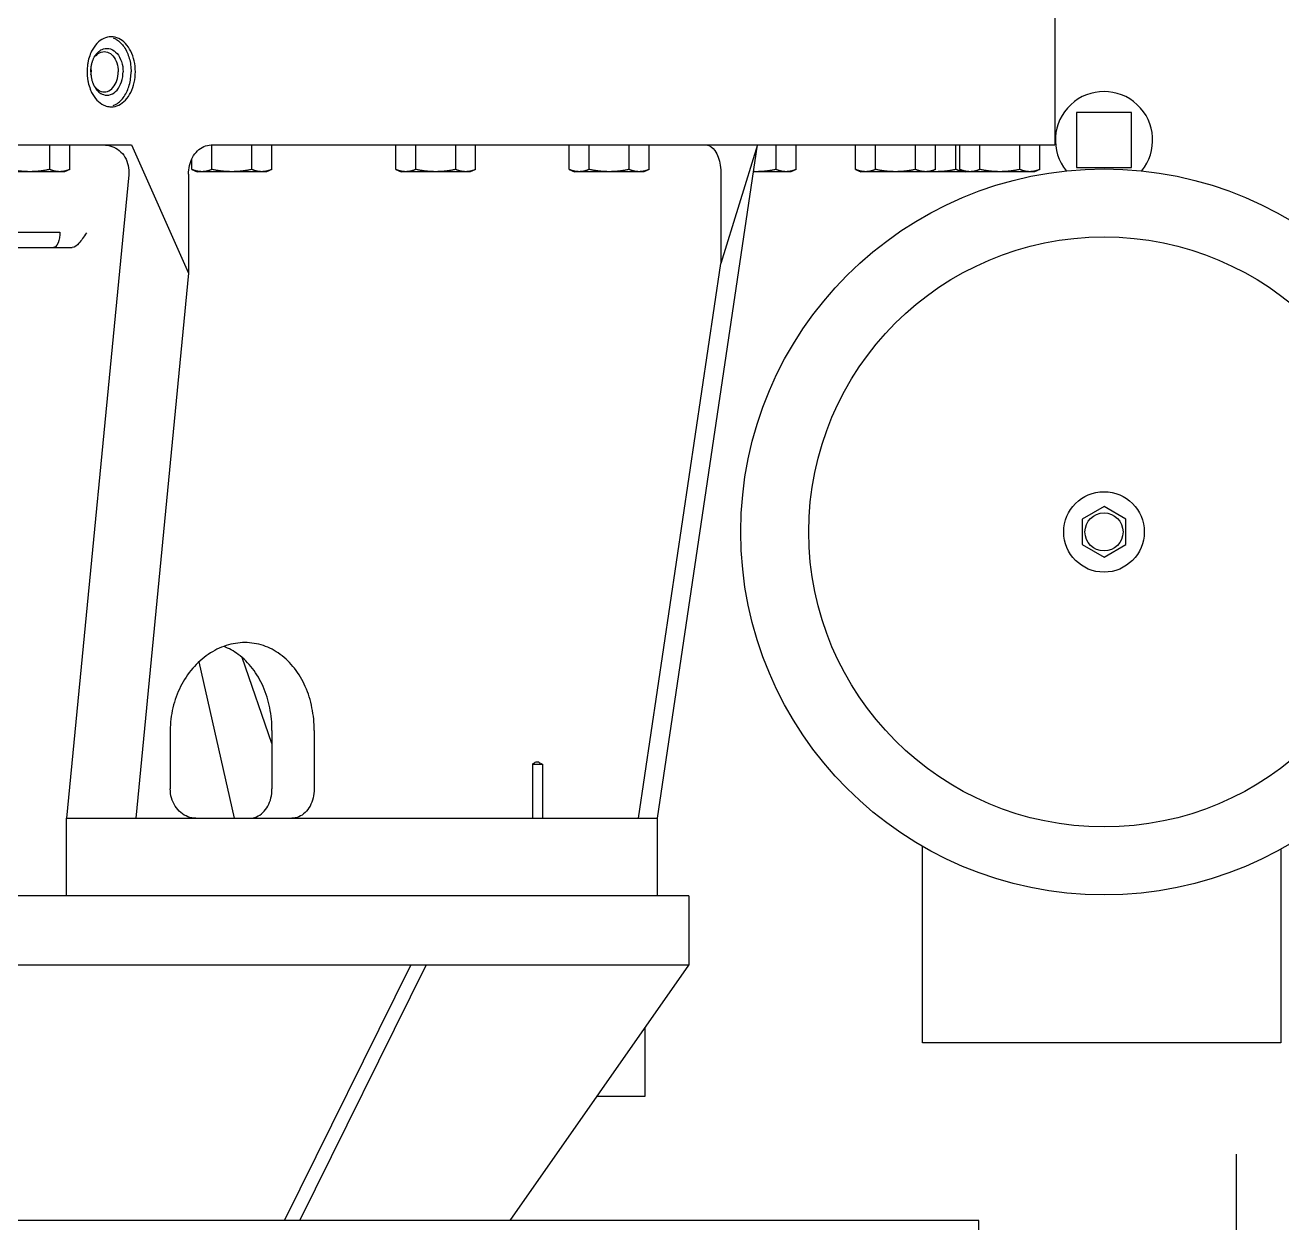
# Model space of a CAD drawing. Extents: x -18489 to 195597, y -1599 to 112111.
# Drawn here: x -16716.6 to -16662.1, y 8096.4 to 8148.3 of the extents above; entities that cross this region are included whole.
import ezdxf

# ---------------------------------------------------------------- set-up
doc = ezdxf.new("R2010")
doc.units = 0
doc.header["$LTSCALE"] = 100
doc.layers.add('188K-SM-03-F10-MECH-EQ-Y2257103$0$Micron CUP L10 CDA EQU$0$M-EQPM-AD', color=5, linetype='Continuous')

# ---------------------------------------------------------------- blocks, each defined once
blk = doc.blocks.new('188K-SM-03-F10-MECH-EQ-Y2257103$0$Micron CUP L10 CDA EQU$0$XCM7Q30CDA-200K$0$xCUP-L40-M03-HVAC-EQ$0$xCUP-L40-M03-HVAC-EQ$0$XCUP-L40-HVAC-EQ$0$C700')
for p, q in [((-637.04, 324.49), (-637.04, 378.52)), ((-525.54, 378.52), (-525.54, 353.13)), ((-525.54, 353.13), (525.54, 353.13)), ((-322.43, 353.13), (-399.87, 242.43)), ((-231.36, 353.13), (-286.12, 242.43)), ((-224.62, 353.13), (-279.39, 242.43)), ((-380.83, 299.36), (-360.05, 299.36)), ((-380.83, 269.65), (-380.83, 299.36)), ((-656.54, 276.17), (-501.17, 276.17)), ((-656.54, 192.02), (-656.54, 276.17)), ((-501.17, 276.17), (-501.17, 190.96)), ((-399.87, 212.47), (-399.87, 242.43)), ((-399.84, 242.43), (-286.1, 242.43)), ((-279.37, 242.43), (-4.76, 242.43)), ((-399.87, 212.47), (399.87, 212.47)), ((-386.25, 212.47), (-130.19, 212.47)), ((-386.25, 212.47), (-386.25, 178.76)), ((-130.19, 212.47), (-130.19, 178.76)), ((-386.25, 178.76), (-429.64, -113.21)), ((-378.03, 178.76), (-413.79, -61.83)), ((-130.19, 178.76), (-386.25, 178.76)), ((-336.41, 155.35), (-336.41, 178.76)), ((-332.11, 155.35), (-332.11, 178.76)), ((-187.56, 110.99), (-202.89, 178.76)), ((-183.04, -57.58), (-160.19, 178.76)), ((-157.15, -100.22), (-130.19, 178.76)), ((-237.56, 140.68), (-237.56, 166.07)), ((-219.24, 140.68), (-219.24, 166.07)), ((-175.16, 140.68), (-175.16, 166.07)), ((-332.11, 155.35), (-336.41, 155.35)), ((-332.78, 154.83), (-332.95, 154.72)), ((-219.24, 146.28), (-206.27, 109.07)), ((-579.83, 65.61), (-589.35, 60.11)), ((-570.31, 60.11), (-579.83, 65.61)), ((-589.35, 60.11), (-589.35, 49.12)), ((-570.31, 49.12), (-570.31, 60.11)), ((-589.35, 49.12), (-579.83, 43.62)), ((-579.83, 43.62), (-570.31, 49.12)), ((-158.41, -113.21), (-183.04, -57.58)), ((-183.04, -100.52), (-183.04, -57.58)), ((-429.64, -113.21), (-413.79, -61.83)), ((-413.79, -100.52), (-413.79, -61.83)), ((-104.73, -68.78), (-132.6, -68.78)), ((-127.33, -75.4), (-127.33, -75.13)), ((127.33, -75.4), (-127.33, -75.4)), ((-567.93, -103.41), (-591.73, -103.41)), ((-591.73, -103.41), (-591.73, -127.21)), ((-567.93, -127.21), (-567.93, -103.41)), ((-552, -102.58), (-549.68, -101.61)), ((-552, -102.58), (-552, -113.21)), ((-549.68, -101.61), (-474.5, -101.61)), ((-543.34, -102.58), (-543.34, -113.21)), ((-526.03, -102.58), (-526.03, -113.21)), ((-517.37, -102.58), (-519.69, -101.61)), ((-517.37, -102.58), (-517.37, -113.21)), ((-515.67, -102.58), (-515.67, -113.21)), ((-506.81, -102.58), (-504.49, -101.61)), ((-506.81, -102.58), (-506.81, -113.21)), ((-498.15, -102.58), (-498.15, -113.21)), ((-480.84, -102.58), (-480.84, -113.21)), ((-472.18, -102.58), (-474.5, -101.61)), ((-472.18, -102.58), (-472.18, -113.21)), ((-446.38, -102.58), (-444.06, -101.61)), ((-446.38, -102.58), (-446.38, -113.21)), ((-444.06, -101.61), (-427.92, -101.61)), ((-437.72, -102.58), (-437.72, -113.21)), ((-382.66, -102.58), (-380.34, -101.61)), ((-382.66, -102.58), (-382.66, -113.21)), ((-380.34, -101.61), (-350.35, -101.61)), ((-374, -102.58), (-374, -113.21)), ((-356.69, -102.58), (-356.69, -113.21)), ((-348.03, -102.58), (-350.35, -101.61)), ((-348.03, -102.58), (-348.03, -113.21)), ((-307.5, -102.58), (-305.19, -101.61)), ((-307.5, -102.58), (-307.5, -113.21)), ((-305.19, -101.61), (-275.2, -101.61)), ((-298.85, -102.58), (-298.85, -113.21)), ((-281.54, -102.58), (-281.54, -113.21)), ((-272.88, -102.58), (-275.2, -101.61)), ((-272.88, -102.58), (-272.88, -113.21)), ((-219.15, -102.58), (-216.83, -101.61)), ((-219.15, -102.58), (-219.15, -113.21)), ((-216.83, -101.61), (-186.85, -101.61)), ((-210.5, -102.58), (-210.5, -113.21)), ((-193.18, -102.58), (-193.18, -113.21)), ((-184.53, -102.58), (-186.85, -101.61)), ((-184.53, -102.58), (-184.53, -107.19)), ((-131.56, -102.58), (-129.24, -101.61)), ((-131.56, -102.58), (-131.56, -113.21)), ((-129.24, -101.61), (-99.26, -101.61)), ((-122.91, -102.58), (-122.91, -113.21)), ((-192.89, -113.21), (-558.58, -113.21)), ((-558.58, -219.44), (-558.58, -113.21)), ((158.41, -113.21), (-158.41, -113.21)), ((-591.73, -127.21), (-567.93, -127.21))]:
    blk.add_line(p, q)
blk.add_lwpolyline([(-335.88, 154.97), (-335.94, 155.01), (-335.99, 155.06), (-336.05, 155.1), (-336.1, 155.14), (-336.16, 155.18), (-336.22, 155.22), (-336.29, 155.26), (-336.35, 155.31), (-336.41, 155.35)])
for radius in [157.41, 127.94, 17.45, 8.25]:
    blk.add_circle((-579.83, 54.61), radius)
blk.add_arc((-579.83, -115.31), 21.07, 140.4827, 39.5173)
for points, knots in [([(-286.1, 242.47), (-284.98, 242.45), (-282.74, 242.42), (-280.49, 242.45), (-279.37, 242.47)], [0, 0, 0, 0, 3.3463, 6.732665, 6.732665, 6.732665, 6.732665]), ([(-237.56, 166.07), (-237.56, 167.38), (-237.25, 169.97), (-235.91, 173.53), (-233.77, 176.41), (-230.98, 178.31), (-228.83, 178.76), (-227.8, 178.76)], [0, 0, 0, 0, 3.942408, 7.752169, 11.273518, 14.547596, 17.653674, 17.653674, 17.653674, 17.653674]), ([(-209.55, 178.76), (-210.58, 178.76), (-212.72, 178.31), (-215.48, 176.4), (-217.61, 173.52), (-218.94, 169.97), (-219.24, 167.38), (-219.24, 166.07)], [0, 0, 0, 0, 3.090599, 6.350987, 9.863622, 13.669485, 17.610214, 17.610214, 17.610214, 17.610214]), ([(-186.2, 178.76), (-185.06, 178.76), (-182.7, 178.32), (-179.57, 176.44), (-177.1, 173.58), (-175.52, 170.01), (-175.16, 167.38), (-175.16, 166.07)], [0, 0, 0, 0, 3.442113, 7.023038, 10.737863, 14.61926, 18.570324, 18.570324, 18.570324, 18.570324]), ([(-333.71, 154.34), (-334.11, 154.21), (-334.97, 154.19), (-335.32, 154.87), (-335.41, 155.14)], [0, 0, 0, 0, 1.247475, 2.079965, 2.079965, 2.079965, 2.079965]), ([(-237.56, 140.68), (-237.56, 137.38), (-236.92, 130.85), (-234.06, 121.65), (-229.42, 113.65), (-223.18, 107.43), (-215.69, 103.48), (-210.21, 102.59), (-207.51, 102.59)], [0, 0, 0, 0, 9.888029, 19.522158, 28.704389, 37.363808, 45.606995, 53.694774, 53.694774, 53.694774, 53.694774]), ([(-219.24, 140.68), (-219.24, 137.4), (-218.61, 130.88), (-215.79, 121.69), (-211.18, 113.68), (-205.23, 107.7), (-200.55, 105.11), (-198.32, 104.26)], [0, 0, 0, 0, 9.841659, 19.485597, 28.65454, 37.291837, 44.462049, 44.462049, 44.462049, 44.462049]), ([(-207.51, 102.59), (-204.77, 102.59), (-199.11, 103.52), (-191.28, 107.44), (-184.49, 113.6), (-179.24, 121.56), (-175.92, 130.79), (-175.16, 137.38), (-175.16, 140.68)], [0, 0, 0, 0, 8.239363, 16.858144, 25.938619, 35.428096, 45.197746, 55.102292, 55.102292, 55.102292, 55.102292]), ([(-138.8, -75.13), (-138.25, -74.29), (-137.22, -72.71), (-135.47, -70.38), (-133.75, -68.78), (-132.6, -68.78)], [0, 0, 0, 0, 3.00541, 5.58542, 9.041145, 9.041145, 9.041145, 9.041145]), ([(-127.27, -73.91), (-127.21, -73.2), (-126.88, -71.41), (-125.81, -68.78), (-124.53, -68.78)], [0, 0, 0, 0, 2.119439, 5.966227, 5.966227, 5.966227, 5.966227]), ([(-552, -102.58), (-551.88, -102.53), (-551.65, -102.44), (-551.31, -102.31), (-550.97, -102.19), (-550.64, -102.08), (-550.31, -101.99), (-549.98, -101.9), (-549.65, -101.83), (-549.32, -101.76), (-548.99, -101.71), (-548.66, -101.67), (-548.33, -101.64), (-548, -101.62), (-547.78, -101.61), (-547.67, -101.61)], [0, 0, 0, 0, 0.373871, 0.7385, 1.09539, 1.445899, 1.791187, 2.132285, 2.470092, 2.805371, 3.138764, 3.470805, 3.801927, 4.132484, 4.462773, 4.462773, 4.462773, 4.462773]), ([(-547.67, -101.61), (-547.56, -101.61), (-547.34, -101.62), (-547.01, -101.64), (-546.68, -101.67), (-546.35, -101.71), (-546.02, -101.76), (-545.69, -101.83), (-545.36, -101.9), (-545.03, -101.99), (-544.7, -102.08), (-544.36, -102.19), (-544.03, -102.31), (-543.68, -102.44), (-543.46, -102.53), (-543.34, -102.58)], [0, 0, 0, 0, 0.330296, 0.66086, 0.991988, 1.324035, 1.657432, 1.992713, 2.330519, 2.671611, 3.016891, 3.367389, 3.724274, 4.088898, 4.462773, 4.462773, 4.462773, 4.462773]), ([(-543.34, -102.58), (-543.11, -102.53), (-542.65, -102.44), (-541.97, -102.31), (-541.29, -102.19), (-540.62, -102.08), (-539.96, -101.99), (-539.3, -101.9), (-538.64, -101.83), (-537.98, -101.76), (-537.32, -101.71), (-536.66, -101.67), (-536.01, -101.64), (-535.35, -101.62), (-534.9, -101.61), (-534.68, -101.61)], [0, 0, 0, 0, 0.707744, 1.402415, 2.086664, 2.762875, 3.433051, 4.098922, 4.761941, 5.423249, 6.0837, 6.743873, 7.404091, 8.064468, 8.724964, 8.724964, 8.724964, 8.724964]), ([(-534.68, -101.61), (-534.46, -101.61), (-534.02, -101.62), (-533.36, -101.64), (-532.7, -101.67), (-532.05, -101.71), (-531.39, -101.76), (-530.73, -101.83), (-530.07, -101.9), (-529.41, -101.99), (-528.74, -102.08), (-528.08, -102.19), (-527.4, -102.31), (-526.72, -102.44), (-526.26, -102.53), (-526.03, -102.58)], [0, 0, 0, 0, 0.66051, 1.3209, 1.981131, 2.641315, 3.301773, 3.963084, 4.626102, 5.291963, 5.96212, 6.638309, 7.322549, 8.017213, 8.724964, 8.724964, 8.724964, 8.724964]), ([(-526.03, -102.58), (-525.91, -102.53), (-525.68, -102.44), (-525.34, -102.31), (-525.01, -102.19), (-524.67, -102.08), (-524.34, -101.99), (-524.01, -101.9), (-523.68, -101.83), (-523.35, -101.76), (-523.02, -101.71), (-522.69, -101.67), (-522.36, -101.64), (-522.03, -101.62), (-521.81, -101.61), (-521.7, -101.61)], [0, 0, 0, 0, 0.373871, 0.7385, 1.09539, 1.445899, 1.791187, 2.132285, 2.470092, 2.805371, 3.138764, 3.470805, 3.801927, 4.132484, 4.462773, 4.462773, 4.462773, 4.462773]), ([(-521.7, -101.61), (-521.59, -101.61), (-521.37, -101.62), (-521.04, -101.64), (-520.71, -101.67), (-520.38, -101.71), (-520.05, -101.76), (-519.72, -101.83), (-519.39, -101.9), (-519.06, -101.99), (-518.73, -102.08), (-518.39, -102.19), (-518.06, -102.31), (-517.72, -102.44), (-517.49, -102.53), (-517.37, -102.58)], [0, 0, 0, 0, 0.330296, 0.66086, 0.991988, 1.324035, 1.657432, 1.992713, 2.330519, 2.671611, 3.016891, 3.367389, 3.724274, 4.088898, 4.462773, 4.462773, 4.462773, 4.462773]), ([(-519.68, -101.62), (-519.67, -101.62), (-519.56, -101.62), (-519.33, -101.64), (-519, -101.67), (-518.68, -101.71), (-518.35, -101.76), (-518.02, -101.83), (-517.69, -101.9), (-517.36, -101.99), (-517.02, -102.08), (-516.69, -102.19), (-516.35, -102.31), (-516.01, -102.44), (-515.78, -102.53), (-515.67, -102.58)], [0, 0, 0, 0, 0.012367, 0.342931, 0.674059, 1.006106, 1.339503, 1.674783, 2.01259, 2.353682, 2.698962, 3.04946, 3.406345, 3.770969, 4.144844, 4.144844, 4.144844, 4.144844]), ([(-515.67, -102.58), (-515.44, -102.53), (-514.98, -102.44), (-514.29, -102.31), (-513.62, -102.19), (-512.95, -102.08), (-512.29, -101.99), (-511.63, -101.9), (-510.97, -101.83), (-510.31, -101.76), (-509.65, -101.71), (-508.99, -101.67), (-508.33, -101.64), (-507.67, -101.62), (-507.23, -101.61), (-507.01, -101.61)], [0, 0, 0, 0, 0.707744, 1.402415, 2.086664, 2.762875, 3.433051, 4.098922, 4.761941, 5.423249, 6.0837, 6.743873, 7.404091, 8.064468, 8.724964, 8.724964, 8.724964, 8.724964]), ([(-507.01, -101.61), (-506.79, -101.61), (-506.35, -101.62), (-505.69, -101.64), (-505.13, -101.66), (-504.79, -101.68), (-504.67, -101.69)], [0, 0, 0, 0, 0.66051, 1.3209, 1.981131, 2.344198, 2.344198, 2.344198, 2.344198]), ([(-506.81, -102.58), (-506.69, -102.53), (-506.46, -102.44), (-506.12, -102.31), (-505.78, -102.19), (-505.45, -102.08), (-505.12, -101.99), (-504.79, -101.9), (-504.46, -101.83), (-504.13, -101.76), (-503.8, -101.71), (-503.47, -101.67), (-503.14, -101.64), (-502.81, -101.62), (-502.59, -101.61), (-502.48, -101.61)], [0, 0, 0, 0, 0.373871, 0.7385, 1.09539, 1.445899, 1.791187, 2.132285, 2.470092, 2.805371, 3.138764, 3.470805, 3.801927, 4.132484, 4.462773, 4.462773, 4.462773, 4.462773]), ([(-502.48, -101.61), (-502.37, -101.61), (-502.15, -101.62), (-501.82, -101.64), (-501.49, -101.67), (-501.16, -101.71), (-500.83, -101.76), (-500.5, -101.83), (-500.17, -101.9), (-499.84, -101.99), (-499.51, -102.08), (-499.17, -102.19), (-498.83, -102.31), (-498.49, -102.44), (-498.26, -102.53), (-498.15, -102.58)], [0, 0, 0, 0, 0.330296, 0.66086, 0.991988, 1.324035, 1.657432, 1.992713, 2.330519, 2.671611, 3.016891, 3.367389, 3.724274, 4.088898, 4.462773, 4.462773, 4.462773, 4.462773]), ([(-498.15, -102.58), (-497.92, -102.53), (-497.46, -102.44), (-496.78, -102.31), (-496.1, -102.19), (-495.43, -102.08), (-494.77, -101.99), (-494.11, -101.9), (-493.45, -101.83), (-492.79, -101.76), (-492.13, -101.71), (-491.47, -101.67), (-490.81, -101.64), (-490.15, -101.62), (-489.71, -101.61), (-489.49, -101.61)], [0, 0, 0, 0, 0.707744, 1.402415, 2.086664, 2.762875, 3.433051, 4.098922, 4.761941, 5.423249, 6.0837, 6.743873, 7.404091, 8.064468, 8.724964, 8.724964, 8.724964, 8.724964]), ([(-489.49, -101.61), (-489.27, -101.61), (-488.83, -101.62), (-488.17, -101.64), (-487.51, -101.67), (-486.85, -101.71), (-486.19, -101.76), (-485.54, -101.83), (-484.88, -101.9), (-484.22, -101.99), (-483.55, -102.08), (-482.88, -102.19), (-482.21, -102.31), (-481.53, -102.44), (-481.07, -102.53), (-480.84, -102.58)], [0, 0, 0, 0, 0.66051, 1.3209, 1.981131, 2.641315, 3.301773, 3.963084, 4.626102, 5.291963, 5.96212, 6.638309, 7.322549, 8.017213, 8.724964, 8.724964, 8.724964, 8.724964]), ([(-480.84, -102.58), (-480.72, -102.53), (-480.49, -102.44), (-480.15, -102.31), (-479.81, -102.19), (-479.48, -102.08), (-479.15, -101.99), (-478.82, -101.9), (-478.49, -101.83), (-478.16, -101.76), (-477.83, -101.71), (-477.5, -101.67), (-477.17, -101.64), (-476.84, -101.62), (-476.62, -101.61), (-476.51, -101.61)], [0, 0, 0, 0, 0.373871, 0.7385, 1.09539, 1.445899, 1.791187, 2.132285, 2.470092, 2.805371, 3.138764, 3.470805, 3.801927, 4.132484, 4.462773, 4.462773, 4.462773, 4.462773]), ([(-476.51, -101.61), (-476.4, -101.61), (-476.18, -101.62), (-475.85, -101.64), (-475.52, -101.67), (-475.19, -101.71), (-474.86, -101.76), (-474.53, -101.83), (-474.2, -101.9), (-473.87, -101.99), (-473.54, -102.08), (-473.2, -102.19), (-472.87, -102.31), (-472.52, -102.44), (-472.3, -102.53), (-472.18, -102.58)], [0, 0, 0, 0, 0.330296, 0.66086, 0.991988, 1.324035, 1.657432, 1.992713, 2.330519, 2.671611, 3.016891, 3.367389, 3.724274, 4.088898, 4.462773, 4.462773, 4.462773, 4.462773]), ([(-446.38, -102.58), (-446.27, -102.53), (-446.04, -102.44), (-445.7, -102.31), (-445.36, -102.19), (-445.02, -102.08), (-444.69, -101.99), (-444.36, -101.9), (-444.03, -101.83), (-443.7, -101.76), (-443.37, -101.71), (-443.04, -101.67), (-442.71, -101.64), (-442.38, -101.62), (-442.16, -101.61), (-442.05, -101.61)], [0, 0, 0, 0, 0.373871, 0.7385, 1.09539, 1.445899, 1.791187, 2.132285, 2.470092, 2.805371, 3.138764, 3.470805, 3.801927, 4.132484, 4.462773, 4.462773, 4.462773, 4.462773]), ([(-442.05, -101.61), (-441.94, -101.61), (-441.72, -101.62), (-441.39, -101.64), (-441.06, -101.67), (-440.73, -101.71), (-440.4, -101.76), (-440.07, -101.83), (-439.74, -101.9), (-439.41, -101.99), (-439.08, -102.08), (-438.75, -102.19), (-438.41, -102.31), (-438.07, -102.44), (-437.84, -102.53), (-437.72, -102.58)], [0, 0, 0, 0, 0.330296, 0.66086, 0.991988, 1.324035, 1.657432, 1.992713, 2.330519, 2.671611, 3.016891, 3.367389, 3.724274, 4.088898, 4.462773, 4.462773, 4.462773, 4.462773]), ([(-437.72, -102.58), (-437.49, -102.53), (-437.03, -102.44), (-436.35, -102.31), (-435.68, -102.19), (-435.01, -102.08), (-434.34, -101.99), (-433.68, -101.9), (-433.02, -101.83), (-432.37, -101.76), (-431.71, -101.71), (-431.05, -101.67), (-430.39, -101.64), (-429.73, -101.62), (-429.29, -101.61), (-429.07, -101.61)], [0, 0, 0, 0, 0.707744, 1.402415, 2.086664, 2.762875, 3.433051, 4.098922, 4.761941, 5.423249, 6.0837, 6.743873, 7.404091, 8.064468, 8.724964, 8.724964, 8.724964, 8.724964]), ([(-429.07, -101.61), (-428.85, -101.61), (-428.46, -101.62), (-428.08, -101.63), (-427.92, -101.63)], [0, 0, 0, 0, 0.66051, 1.150264, 1.150264, 1.150264, 1.150264]), ([(-407.45, -113.21), (-408.94, -113.21), (-411.24, -111.2), (-412.74, -107.82), (-413.61, -104.32), (-413.79, -101.81), (-413.79, -100.52)], [0, 0, 0, 0, 4.4849, 7.625982, 11.289316, 15.168417, 15.168417, 15.168417, 15.168417]), ([(-382.66, -102.58), (-382.54, -102.53), (-382.31, -102.44), (-381.97, -102.31), (-381.63, -102.19), (-381.3, -102.08), (-380.97, -101.99), (-380.64, -101.9), (-380.31, -101.83), (-379.98, -101.76), (-379.65, -101.71), (-379.32, -101.67), (-378.99, -101.64), (-378.66, -101.62), (-378.44, -101.61), (-378.33, -101.61)], [0, 0, 0, 0, 0.373871, 0.7385, 1.09539, 1.445899, 1.791187, 2.132285, 2.470092, 2.805371, 3.138764, 3.470805, 3.801927, 4.132484, 4.462773, 4.462773, 4.462773, 4.462773]), ([(-378.33, -101.61), (-378.22, -101.61), (-378, -101.62), (-377.67, -101.64), (-377.34, -101.67), (-377.01, -101.71), (-376.68, -101.76), (-376.35, -101.83), (-376.02, -101.9), (-375.69, -101.99), (-375.36, -102.08), (-375.02, -102.19), (-374.68, -102.31), (-374.34, -102.44), (-374.11, -102.53), (-374, -102.58)], [0, 0, 0, 0, 0.330296, 0.66086, 0.991988, 1.324035, 1.657432, 1.992713, 2.330519, 2.671611, 3.016891, 3.367389, 3.724274, 4.088898, 4.462773, 4.462773, 4.462773, 4.462773]), ([(-374, -102.58), (-373.77, -102.53), (-373.31, -102.44), (-372.63, -102.31), (-371.95, -102.19), (-371.28, -102.08), (-370.62, -101.99), (-369.96, -101.9), (-369.3, -101.83), (-368.64, -101.76), (-367.98, -101.71), (-367.32, -101.67), (-366.66, -101.64), (-366, -101.62), (-365.56, -101.61), (-365.34, -101.61)], [0, 0, 0, 0, 0.707744, 1.402415, 2.086664, 2.762875, 3.433051, 4.098922, 4.761941, 5.423249, 6.0837, 6.743873, 7.404091, 8.064468, 8.724964, 8.724964, 8.724964, 8.724964]), ([(-365.34, -101.61), (-365.12, -101.61), (-364.68, -101.62), (-364.02, -101.64), (-363.36, -101.67), (-362.7, -101.71), (-362.04, -101.76), (-361.39, -101.83), (-360.73, -101.9), (-360.07, -101.99), (-359.4, -102.08), (-358.73, -102.19), (-358.06, -102.31), (-357.38, -102.44), (-356.92, -102.53), (-356.69, -102.58)], [0, 0, 0, 0, 0.66051, 1.3209, 1.981131, 2.641315, 3.301773, 3.963084, 4.626102, 5.291963, 5.96212, 6.638309, 7.322549, 8.017213, 8.724964, 8.724964, 8.724964, 8.724964]), ([(-356.69, -102.58), (-356.57, -102.53), (-356.34, -102.44), (-356, -102.31), (-355.66, -102.19), (-355.33, -102.08), (-355, -101.99), (-354.67, -101.9), (-354.34, -101.83), (-354.01, -101.76), (-353.68, -101.71), (-353.35, -101.67), (-353.02, -101.64), (-352.69, -101.62), (-352.47, -101.61), (-352.36, -101.61)], [0, 0, 0, 0, 0.373871, 0.7385, 1.09539, 1.445899, 1.791187, 2.132285, 2.470092, 2.805371, 3.138764, 3.470805, 3.801927, 4.132484, 4.462773, 4.462773, 4.462773, 4.462773]), ([(-352.36, -101.61), (-352.25, -101.61), (-352.03, -101.62), (-351.7, -101.64), (-351.37, -101.67), (-351.04, -101.71), (-350.71, -101.76), (-350.38, -101.83), (-350.05, -101.9), (-349.72, -101.99), (-349.39, -102.08), (-349.05, -102.19), (-348.72, -102.31), (-348.37, -102.44), (-348.14, -102.53), (-348.03, -102.58)], [0, 0, 0, 0, 0.330296, 0.66086, 0.991988, 1.324035, 1.657432, 1.992713, 2.330519, 2.671611, 3.016891, 3.367389, 3.724274, 4.088898, 4.462773, 4.462773, 4.462773, 4.462773]), ([(-307.5, -102.58), (-307.39, -102.53), (-307.16, -102.44), (-306.82, -102.31), (-306.48, -102.19), (-306.15, -102.08), (-305.82, -101.99), (-305.49, -101.9), (-305.16, -101.83), (-304.83, -101.76), (-304.5, -101.71), (-304.17, -101.67), (-303.84, -101.64), (-303.51, -101.62), (-303.29, -101.61), (-303.18, -101.61)], [0, 0, 0, 0, 0.373871, 0.7385, 1.09539, 1.445899, 1.791187, 2.132285, 2.470092, 2.805371, 3.138764, 3.470805, 3.801927, 4.132484, 4.462773, 4.462773, 4.462773, 4.462773]), ([(-303.18, -101.61), (-303.07, -101.61), (-302.85, -101.62), (-302.52, -101.64), (-302.19, -101.67), (-301.86, -101.71), (-301.53, -101.76), (-301.2, -101.83), (-300.87, -101.9), (-300.54, -101.99), (-300.21, -102.08), (-299.87, -102.19), (-299.53, -102.31), (-299.19, -102.44), (-298.96, -102.53), (-298.85, -102.58)], [0, 0, 0, 0, 0.330296, 0.66086, 0.991988, 1.324035, 1.657432, 1.992713, 2.330519, 2.671611, 3.016891, 3.367389, 3.724274, 4.088898, 4.462773, 4.462773, 4.462773, 4.462773]), ([(-298.85, -102.58), (-298.62, -102.53), (-298.16, -102.44), (-297.48, -102.31), (-296.8, -102.19), (-296.13, -102.08), (-295.47, -101.99), (-294.81, -101.9), (-294.15, -101.83), (-293.49, -101.76), (-292.83, -101.71), (-292.17, -101.67), (-291.51, -101.64), (-290.85, -101.62), (-290.41, -101.61), (-290.19, -101.61)], [0, 0, 0, 0, 0.707744, 1.402415, 2.086664, 2.762875, 3.433051, 4.098922, 4.761941, 5.423249, 6.0837, 6.743873, 7.404091, 8.064468, 8.724964, 8.724964, 8.724964, 8.724964]), ([(-290.19, -101.61), (-289.97, -101.61), (-289.53, -101.62), (-288.87, -101.64), (-288.21, -101.67), (-287.55, -101.71), (-286.89, -101.76), (-286.24, -101.83), (-285.58, -101.9), (-284.92, -101.99), (-284.25, -102.08), (-283.58, -102.19), (-282.91, -102.31), (-282.23, -102.44), (-281.77, -102.53), (-281.54, -102.58)], [0, 0, 0, 0, 0.66051, 1.3209, 1.981131, 2.641315, 3.301773, 3.963084, 4.626102, 5.291963, 5.96212, 6.638309, 7.322549, 8.017213, 8.724964, 8.724964, 8.724964, 8.724964]), ([(-281.54, -102.58), (-281.42, -102.53), (-281.19, -102.44), (-280.85, -102.31), (-280.51, -102.19), (-280.18, -102.08), (-279.85, -101.99), (-279.52, -101.9), (-279.19, -101.83), (-278.86, -101.76), (-278.53, -101.71), (-278.2, -101.67), (-277.87, -101.64), (-277.54, -101.62), (-277.32, -101.61), (-277.21, -101.61)], [0, 0, 0, 0, 0.373871, 0.7385, 1.09539, 1.445899, 1.791187, 2.132285, 2.470092, 2.805371, 3.138764, 3.470805, 3.801927, 4.132484, 4.462773, 4.462773, 4.462773, 4.462773]), ([(-277.21, -101.61), (-277.1, -101.61), (-276.88, -101.62), (-276.55, -101.64), (-276.22, -101.67), (-275.89, -101.71), (-275.56, -101.76), (-275.23, -101.83), (-274.9, -101.9), (-274.57, -101.99), (-274.24, -102.08), (-273.9, -102.19), (-273.56, -102.31), (-273.22, -102.44), (-272.99, -102.53), (-272.88, -102.58)], [0, 0, 0, 0, 0.330296, 0.66086, 0.991988, 1.324035, 1.657432, 1.992713, 2.330519, 2.671611, 3.016891, 3.367389, 3.724274, 4.088898, 4.462773, 4.462773, 4.462773, 4.462773]), ([(-219.15, -102.58), (-219.04, -102.53), (-218.81, -102.44), (-218.47, -102.31), (-218.13, -102.19), (-217.8, -102.08), (-217.46, -101.99), (-217.13, -101.9), (-216.8, -101.83), (-216.47, -101.76), (-216.14, -101.71), (-215.81, -101.67), (-215.48, -101.64), (-215.15, -101.62), (-214.93, -101.61), (-214.82, -101.61)], [0, 0, 0, 0, 0.373871, 0.7385, 1.09539, 1.445899, 1.791187, 2.132285, 2.470092, 2.805371, 3.138764, 3.470805, 3.801927, 4.132484, 4.462773, 4.462773, 4.462773, 4.462773]), ([(-214.82, -101.61), (-214.71, -101.61), (-214.49, -101.62), (-214.16, -101.64), (-213.83, -101.67), (-213.5, -101.71), (-213.17, -101.76), (-212.85, -101.83), (-212.52, -101.9), (-212.19, -101.99), (-211.85, -102.08), (-211.52, -102.19), (-211.18, -102.31), (-210.84, -102.44), (-210.61, -102.53), (-210.5, -102.58)], [0, 0, 0, 0, 0.330296, 0.66086, 0.991988, 1.324035, 1.657432, 1.992713, 2.330519, 2.671611, 3.016891, 3.367389, 3.724274, 4.088898, 4.462773, 4.462773, 4.462773, 4.462773]), ([(-210.5, -102.58), (-210.26, -102.53), (-209.81, -102.44), (-209.12, -102.31), (-208.45, -102.19), (-207.78, -102.08), (-207.12, -101.99), (-206.46, -101.9), (-205.8, -101.83), (-205.14, -101.76), (-204.48, -101.71), (-203.82, -101.67), (-203.16, -101.64), (-202.5, -101.62), (-202.06, -101.61), (-201.84, -101.61)], [0, 0, 0, 0, 0.707744, 1.402415, 2.086664, 2.762875, 3.433051, 4.098922, 4.761941, 5.423249, 6.0837, 6.743873, 7.404091, 8.064468, 8.724964, 8.724964, 8.724964, 8.724964]), ([(-201.84, -101.61), (-201.62, -101.61), (-201.18, -101.62), (-200.52, -101.64), (-199.86, -101.67), (-199.2, -101.71), (-198.54, -101.76), (-197.88, -101.83), (-197.22, -101.9), (-196.56, -101.99), (-195.9, -102.08), (-195.23, -102.19), (-194.56, -102.31), (-193.87, -102.44), (-193.41, -102.53), (-193.18, -102.58)], [0, 0, 0, 0, 0.66051, 1.3209, 1.981131, 2.641315, 3.301773, 3.963084, 4.626102, 5.291963, 5.96212, 6.638309, 7.322549, 8.017213, 8.724964, 8.724964, 8.724964, 8.724964]), ([(-193.18, -102.58), (-193.07, -102.53), (-192.84, -102.44), (-192.5, -102.31), (-192.16, -102.19), (-191.83, -102.08), (-191.49, -101.99), (-191.16, -101.9), (-190.83, -101.83), (-190.5, -101.76), (-190.18, -101.71), (-189.85, -101.67), (-189.52, -101.64), (-189.19, -101.62), (-188.97, -101.61), (-188.86, -101.61)], [0, 0, 0, 0, 0.373871, 0.7385, 1.09539, 1.445899, 1.791187, 2.132285, 2.470092, 2.805371, 3.138764, 3.470805, 3.801927, 4.132484, 4.462773, 4.462773, 4.462773, 4.462773]), ([(-183.04, -100.52), (-183.04, -101.77), (-183.33, -104.3), (-184.63, -107.81), (-186.77, -110.73), (-189.59, -112.72), (-191.81, -113.21), (-192.89, -113.21)], [0, 0, 0, 0, 3.772247, 7.545701, 11.108672, 14.473456, 17.703705, 17.703705, 17.703705, 17.703705]), ([(-188.86, -101.61), (-188.74, -101.61), (-188.52, -101.62), (-188.19, -101.64), (-187.86, -101.67), (-187.53, -101.71), (-187.21, -101.76), (-186.88, -101.83), (-186.55, -101.9), (-186.22, -101.99), (-185.88, -102.08), (-185.55, -102.19), (-185.21, -102.31), (-184.87, -102.44), (-184.64, -102.53), (-184.53, -102.58)], [0, 0, 0, 0, 0.330296, 0.66086, 0.991988, 1.324035, 1.657432, 1.992713, 2.330519, 2.671611, 3.016891, 3.367389, 3.724274, 4.088898, 4.462773, 4.462773, 4.462773, 4.462773]), ([(-146.12, -113.21), (-147.37, -113.21), (-149.87, -112.8), (-153.2, -110.94), (-155.72, -107.99), (-157.15, -104.27), (-157.29, -101.56), (-157.15, -100.22)], [0, 0, 0, 0, 3.722534, 7.449284, 11.2085, 15.133821, 19.197059, 19.197059, 19.197059, 19.197059]), ([(-131.56, -102.58), (-131.45, -102.53), (-131.22, -102.44), (-130.88, -102.31), (-130.54, -102.19), (-130.2, -102.08), (-129.87, -101.99), (-129.54, -101.9), (-129.21, -101.83), (-128.88, -101.76), (-128.55, -101.71), (-128.22, -101.67), (-127.89, -101.64), (-127.56, -101.62), (-127.34, -101.61), (-127.23, -101.61)], [0, 0, 0, 0, 0.373871, 0.7385, 1.09539, 1.445899, 1.791187, 2.132285, 2.470092, 2.805371, 3.138764, 3.470805, 3.801927, 4.132484, 4.462773, 4.462773, 4.462773, 4.462773]), ([(-127.23, -101.61), (-127.12, -101.61), (-126.9, -101.62), (-126.57, -101.64), (-126.24, -101.67), (-125.91, -101.71), (-125.58, -101.76), (-125.25, -101.83), (-124.92, -101.9), (-124.59, -101.99), (-124.26, -102.08), (-123.93, -102.19), (-123.59, -102.31), (-123.25, -102.44), (-123.02, -102.53), (-122.91, -102.58)], [0, 0, 0, 0, 0.330296, 0.66086, 0.991988, 1.324035, 1.657432, 1.992713, 2.330519, 2.671611, 3.016891, 3.367389, 3.724274, 4.088898, 4.462773, 4.462773, 4.462773, 4.462773]), ([(-122.91, -102.58), (-122.67, -102.53), (-122.22, -102.44), (-121.53, -102.31), (-120.86, -102.19), (-120.19, -102.08), (-119.53, -101.99), (-118.86, -101.9), (-118.21, -101.83), (-117.55, -101.76), (-116.89, -101.71), (-116.23, -101.67), (-115.57, -101.64), (-114.91, -101.62), (-114.47, -101.61), (-114.25, -101.61)], [0, 0, 0, 0, 0.707744, 1.402415, 2.086664, 2.762875, 3.433051, 4.098922, 4.761941, 5.423249, 6.0837, 6.743873, 7.404091, 8.064468, 8.724964, 8.724964, 8.724964, 8.724964]), ([(-114.25, -101.61), (-114.03, -101.61), (-113.59, -101.62), (-112.93, -101.64), (-112.27, -101.67), (-111.61, -101.71), (-110.95, -101.76), (-110.29, -101.83), (-109.63, -101.9), (-108.97, -101.99), (-108.31, -102.08), (-107.64, -102.19), (-106.97, -102.31), (-106.28, -102.44), (-105.82, -102.53), (-105.59, -102.58)], [0, 0, 0, 0, 0.66051, 1.3209, 1.981131, 2.641315, 3.301773, 3.963084, 4.626102, 5.291963, 5.96212, 6.638309, 7.322549, 8.017213, 8.724964, 8.724964, 8.724964, 8.724964]), ([(-149.55, -129.74), (-150.66, -129.74), (-153, -130.3), (-155.97, -132.61), (-158.25, -136.05), (-159.69, -140.29), (-160.02, -143.37), (-160.02, -144.95)], [0, 0, 0, 0, 3.31966, 6.950566, 11.035151, 15.527833, 20.25515, 20.25515, 20.25515, 20.25515]), ([(-150.42, -130.27), (-150.87, -130.44), (-152.73, -131.35), (-155.51, -134.23), (-157.68, -139.19), (-158.18, -142.99), (-158.18, -144.95)], [0, 0, 0, 0, 1.43582, 6.169058, 11.599738, 17.473815, 17.473815, 17.473815, 17.473815]), ([(-141.08, -136.01), (-141.69, -134.79), (-143.13, -132.61), (-145.82, -130.53), (-147.72, -129.94), (-148.46, -129.82)], [0, 0, 0, 0, 4.084585, 7.715491, 9.959531, 9.959531, 9.959531, 9.959531]), ([(-144.2, -136.16), (-144.78, -135.67), (-146.35, -134.72), (-149.5, -134.73), (-152.43, -137), (-154.27, -140.61), (-154.7, -143.46), (-154.7, -144.95)], [0, 0, 0, 0, 2.244112, 5.355432, 8.776454, 12.807486, 17.267831, 17.267831, 17.267831, 17.267831]), ([(-146.54, -136.2), (-147, -136.2), (-148.45, -136.41), (-150.62, -138.09), (-152.21, -141.2), (-152.57, -143.66), (-152.57, -144.95)], [0, 0, 0, 0, 1.357534, 4.308166, 7.78493, 11.631978, 11.631978, 11.631978, 11.631978]), ([(-141.04, -141.91), (-141.14, -141.45), (-141.31, -140.81), (-141.53, -140.18), (-141.6, -140.01)], [0, 0, 0, 0, 1.420819, 1.984118, 1.984118, 1.984118, 1.984118]), ([(-139.31, -141.76), (-139.39, -141.25), (-139.67, -139.75), (-140.11, -138.28), (-140.49, -137.34)], [0, 0, 0, 0, 1.54091, 4.583526, 4.583526, 4.583526, 4.583526]), ([(-160.02, -144.95), (-160.02, -146.52), (-159.69, -149.61), (-158.25, -153.84), (-155.97, -157.28), (-153, -159.59), (-150.66, -160.15), (-149.55, -160.15)], [0, 0, 0, 0, 4.727317, 9.219999, 13.304583, 16.93549, 20.25515, 20.25515, 20.25515, 20.25515]), ([(-150.42, -159.62), (-150.87, -159.45), (-152.73, -158.54), (-155.51, -155.66), (-157.68, -150.7), (-158.18, -146.9), (-158.18, -144.95)], [0, 0, 0, 0, 1.43582, 6.169058, 11.599738, 17.473815, 17.473815, 17.473815, 17.473815]), ([(-144.2, -153.73), (-144.78, -154.22), (-146.35, -155.17), (-149.5, -155.16), (-152.43, -152.89), (-154.27, -149.29), (-154.7, -146.43), (-154.7, -144.95)], [0, 0, 0, 0, 2.244112, 5.355432, 8.776454, 12.807486, 17.267831, 17.267831, 17.267831, 17.267831]), ([(-146.54, -153.69), (-147, -153.69), (-148.45, -153.48), (-150.62, -151.8), (-152.21, -148.69), (-152.57, -146.23), (-152.57, -144.95)], [0, 0, 0, 0, 1.357534, 4.308166, 7.78493, 11.631978, 11.631978, 11.631978, 11.631978]), ([(-141.04, -147.98), (-141.14, -148.44), (-141.31, -149.08), (-141.53, -149.71), (-141.6, -149.88)], [0, 0, 0, 0, 1.420819, 1.984118, 1.984118, 1.984118, 1.984118]), ([(-140.49, -152.55), (-140.11, -151.61), (-139.67, -150.14), (-139.39, -148.64), (-139.31, -148.13)], [0, 0, 0, 0, 3.042616, 4.583526, 4.583526, 4.583526, 4.583526]), ([(-146.32, -159.41), (-145.22, -158.89), (-143.13, -157.28), (-141.69, -155.1), (-141.08, -153.88)], [0, 0, 0, 0, 3.630906, 7.715491, 7.715491, 7.715491, 7.715491])]:
    blk.add_open_spline(points, degree=3, knots=knots)
for points, start_tangent, end_tangent in [([(-332.95, 154.72), (-333.71, 154.34)], (-0.847678, -0.530512), (-0.944484, -0.328559)), ([(-332.11, 155.35), (-332.78, 154.83)], (-0.754011, -0.656862), (-0.827897, -0.560881)), ([(-127.33, -75.13), (-127.27, -73.91)], (0, 1), (0.093019, 0.995664)), ([(-148.46, -129.82), (-149.55, -129.74)], (-0.988286, 0.152616), (-1, 0)), ([(-143.35, -137.01), (-144.2, -136.16)], (-0.654847, 0.755761), (-0.763453, 0.645863)), ([(-140.49, -137.34), (-141.08, -136.01)], (-0.369878, 0.92908), (-0.447335, 0.894366)), ([(-145.2, -136.41), (-146.54, -136.2)], (-0.952416, 0.304802), (-1, 0)), ([(-142.78, -138.1), (-145.2, -136.41)], (-0.654847, 0.755761), (-0.952416, 0.304802)), ([(-141.93, -139.22), (-143.35, -137.01)], (-0.423896, 0.905711), (-0.654847, 0.755761)), ([(-141.77, -139.58), (-141.93, -139.22)], (-0.391514, 0.920172), (-0.423896, 0.905711)), ([(-141.6, -140.01), (-141.77, -139.58)], (-0.355506, 0.934674), (-0.391514, 0.920172)), ([(-140.8, -143.38), (-141.04, -141.91)], (-0.106948, 0.994265), (-0.211097, 0.977465)), ([(-140.8, -146.51), (-141.04, -147.98)], (-0.106948, -0.994265), (-0.211097, -0.977465)), ([(-140.79, -143.76), (-140.85, -144.95)], (-0.093263, -0.995641), (0, -1)), ([(-140.79, -146.13), (-140.85, -144.95)], (-0.093263, 0.995641), (0, 1)), ([(-140.72, -144.95), (-140.8, -143.38)], (0, 1), (-0.106948, 0.994265)), ([(-140.72, -144.95), (-140.8, -146.51)], (0, -1), (-0.106948, -0.994265)), ([(-139.14, -143.33), (-139.31, -141.76)], (-0.073389, 0.997303), (-0.145948, 0.989292)), ([(-139.31, -148.13), (-139.08, -144.95)], (0.145948, 0.989292), (0, 1)), ([(-139.08, -144.95), (-139.14, -143.33)], (0, 1), (-0.073389, 0.997303)), ([(-142.78, -151.79), (-145.2, -153.48)], (-0.654847, -0.755761), (-0.952416, -0.304802)), ([(-141.93, -150.67), (-143.35, -152.89)], (-0.423896, -0.905711), (-0.654847, -0.755761)), ([(-141.77, -150.31), (-141.93, -150.67)], (-0.391514, -0.920172), (-0.423896, -0.905711)), ([(-141.6, -149.88), (-141.77, -150.31)], (-0.355506, -0.934674), (-0.391514, -0.920172)), ([(-145.2, -153.48), (-146.54, -153.69)], (-0.952416, -0.304802), (-1, 0)), ([(-143.35, -152.89), (-144.2, -153.73)], (-0.654847, -0.755761), (-0.763453, -0.645863)), ([(-141.08, -153.88), (-140.49, -152.55)], (0.447335, 0.894366), (0.369878, 0.92908)), ([(-149.55, -160.15), (-146.32, -159.41)], (1, 0), (0.905306, 0.42476))]:
    blk.add_spline(points, degree=3, dxfattribs=dict(start_tangent=start_tangent, end_tangent=end_tangent))
blk = doc.blocks.new('188K-SM-03-F10-MECH-EQ-Y2257103')
at = {"layer": '188K-SM-03-F10-MECH-EQ-Y2257103$0$Micron CUP L10 CDA EQU$0$M-EQPM-AD', "lineweight": 0, "ltscale": 0.1, "xscale": 0.1, "yscale": 0.1, "zscale": 0.1, "rotation": 179.9999999999998}
blk.add_blockref('188K-SM-03-F10-MECH-EQ-Y2257103$0$Micron CUP L10 CDA EQU$0$XCM7Q30CDA-200K$0$xCUP-L40-M03-HVAC-EQ$0$xCUP-L40-M03-HVAC-EQ$0$XCUP-L40-HVAC-EQ$0$C700', (-16727.789, 8131.79), dxfattribs=at)

msp = doc.modelspace()

# ---------------------------------------------------------------- block references
msp.add_blockref('188K-SM-03-F10-MECH-EQ-Y2257103', (0, 0))

doc.saveas('drawing.dxf')
